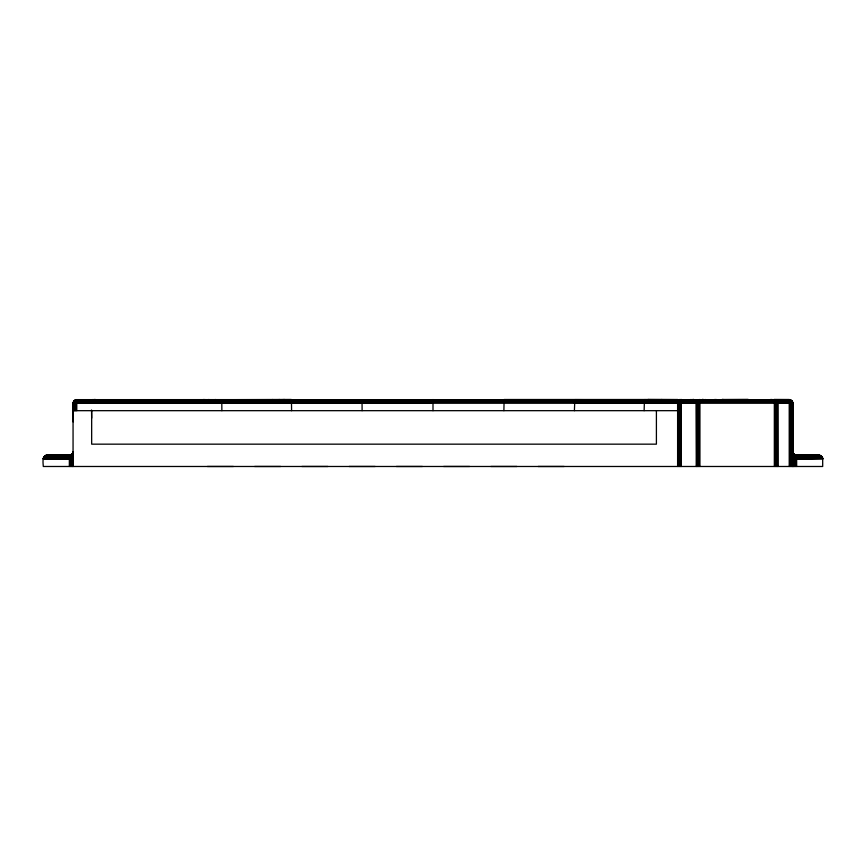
<?xml version="1.0" encoding="UTF-8"?>
<svg xmlns="http://www.w3.org/2000/svg" width="866" height="866" viewBox="0 0 866 866"><rect width="100%" height="100%" fill="white"/><g stroke="black" fill="none" stroke-linecap="round" stroke-linejoin="round"><path stroke-width="1.3" d="M792.823 404.563L792.942 421.839L792.942 403.242L791.849 400.612L789.218 399.518L774.334 399.518L774.334 466.482M73.177 404.563L73.058 421.839L73.264 420.638M574.407 410.679L574.829 399.616L679.464 400.016L681.326 403.242L680.243 400.612L677.613 399.518L504.034 399.518M679.464 400.016L644.445 399.616L644.131 410.679M822.678 458.601L821.888 458.33L822.678 458.601L822.7 466.482L43.3 466.482C43.138 463.278 41.676 455.559 47.024 455.321L70.308 455.191L72.56 453.459L73.058 451.597M73.058 459.045L43.3 459.045L44.144 456.685L46.288 455.397L70.308 455.321L72.56 453.654L73.058 451.857M45.303 456.967C45.92 453.762 41.785 459.316 44.112 458.33L43.322 458.601M43.3 459.045L44.209 456.609L46.547 455.354L62.2 455.321L60.772 456.003M73.058 466.482L73.058 403.242L74.151 400.612L75.818 399.648L291.441 399.616L291.593 410.679M699.198 399.594L697.303 400.612L696.21 403.242L697.303 400.612L699.934 399.518L699.934 466.482M73.058 452.593L72.56 454.206L70.308 455.711L44.88 456.003L43.581 457.616M362.107 410.679L362.031 399.616M73.058 453.784L72.56 455.094L70.308 456.317L44.209 456.609L69.345 457.183L71.975 456.642L73.058 455.321M504.109 399.616L503.893 410.679M69.345 459.045L43.343 458.493L45.541 455.635L69.345 455.451L46.288 455.397C44.469 455.635 47.944 456.057 45.097 455.852L46.385 455.668C44.069 455.657 52.447 455.473 46.288 455.397L69.345 455.321L69.345 466.482M699.934 399.518L697.303 400.612L696.264 402.582L681.271 402.582L680.243 400.612M680.243 466.482L680.243 403.242L680.828 401.38L574.45 401.694L677.613 402.279L680.243 403.242L681.206 402.279L681.326 466.482M776.964 466.482L776.964 403.242L777.56 401.38L775.07 399.594L789.218 399.648L789.218 466.482M791.849 466.482L791.849 403.242L792.444 401.38L777.484 401.261L775.07 399.594M681.206 402.279L680.828 466.482M774.821 399.648L774.334 399.518C776.088 399.475 778.675 401.348 777.56 403.242L777.56 466.482M791.849 400.612L777.484 401.261L777.809 401.911L789.218 402.279L791.849 403.242L792.812 402.279L792.444 466.482M48.518 456.003L44.88 456.003L69.345 456.414M73.058 457.118L70.308 458.049L43.343 458.493M52.047 456.003L52.967 455.321M53.389 456.003L53.995 455.44M696.21 466.482L696.34 402.279L697.303 403.242L699.934 402.279L774.334 402.279L776.964 403.242L777.928 402.279L777.56 401.38L696.708 401.38L697.303 403.242L697.303 466.482M56.734 456.003L58.163 455.321M57.567 456.003L58.423 455.44M74.151 410.679L74.151 403.242L76.782 401.38L644.217 400.926L789.218 400.612L776.456 400.179L791.08 400.016M697.303 403.242L699.934 401.38M60.382 456.003L62.2 455.321M61.822 455.44L64.744 455.321L62.785 456.003L65.621 455.321L62.688 456.003L63.759 455.819L45.465 455.668M805.228 456.003L803.8 455.321L820.535 455.668L800.379 455.321L803.312 456.003L801.342 455.451L820.535 455.668L795.692 455.191L793.44 453.459L792.942 451.597M45.465 455.668L69.345 455.819L50.044 455.949M802.241 455.819L803.215 456.003L801.256 455.321L804.178 455.44M681.001 399.648L680.362 399.648M74.151 403.242L76.782 402.279L291.82 401.694L73.556 401.38L74.151 403.242L73.188 402.279L73.188 410.679M820.697 456.967L821.661 456.458L822.7 459.045L792.942 459.045M677.818 399.648L680.297 400.666M46.547 455.354L45.822 455.516L69.345 455.819M690.105 399.648L690.657 399.518M44.144 456.685L45.346 456.458M92.521 399.648L93.203 399.518M272.27 399.648L272.942 399.518M691.349 399.648L692.086 399.518M679.236 399.648L679.983 399.518M47.024 455.321L45.822 455.516L69.345 455.451M63.359 455.668L64.658 455.451L46.082 455.44M660.801 399.713L661.992 399.518M93.55 399.648L95.379 399.518M278.614 399.648L279.447 399.518M692.259 399.648L693.125 399.518M680.211 399.648L681.098 399.518M94.199 399.648L95.13 399.518M282.608 399.648L283.539 399.518M64.744 455.321L63.759 455.819M680.654 399.648L681.618 399.518M283.972 399.648L284.936 399.518M46.483 455.44L45.844 455.516L48.832 455.44M63.954 455.44L65.621 455.321M817.168 455.44C821.996 455.765 818.002 454.628 817.482 456.003M48.669 455.668L45.097 455.852L47.381 455.949M822.57 458.06L820.903 455.852L817.32 455.668L820.903 455.852L822.7 459.045M818.619 455.949L820.903 455.852L821.444 456.252L820.654 456.458L822.213 457.205M791.849 403.242L789.218 401.38L777.809 401.911L777.993 402.582L789.218 402.279L791.08 403.242L791.08 466.482M796.655 459.045L822.646 458.385L821.866 456.967M792.942 453.784L793.44 455.094L795.692 456.317L821.109 455.992L821.856 456.685M574.45 401.694L677.613 401.38L680.243 403.242M789.218 399.648L775.817 399.821L789.218 400.016M792.942 452.593L793.44 454.206L795.692 455.711L820.178 455.516L822.419 457.616M796.655 458.082L822.451 457.713L822.646 458.385L795.692 458.049L792.942 457.118M74.92 400.016L677.613 400.016L76.782 400.612L221.783 400.926L221.869 410.679M644.217 400.926L677.613 401.38L221.837 401.694L76.782 401.38L291.755 400.926L74.151 400.612M74.92 410.679L74.92 403.242L76.782 402.279L677.613 402.279L679.464 403.242L679.464 466.482M814.679 455.949L796.655 455.819L821.12 456.003L818.976 455.321L795.692 455.321L793.44 453.654L792.942 451.857M221.815 401.38L291.755 400.926M644.152 402.008L574.418 402.506L677.613 403.242M644.131 402.506L677.613 402.279L678.576 403.242L678.576 466.482M801.342 455.451L802.154 455.44L801.256 455.321M75.818 410.679L75.818 403.242L76.782 402.279L291.82 401.694M677.613 400.016L574.602 400.406L677.613 400.612M574.407 403.242L677.613 402.279L644.163 401.813M822.126 457.064L821.672 456.469L796.655 457.183L822.451 457.713L822.126 457.064L795.692 457.118L792.942 455.321M221.555 399.616L221.761 400.666L291.68 400.406L76.782 400.016L291.322 399.518M668.909 399.659L674.203 399.648L647.844 399.518L649.045 399.713M644.185 401.38L574.526 400.926L644.239 400.666M43.744 457.27L69.345 457.183L43.473 457.93L69.345 458.082M221.685 400.092L291.571 399.919L76.782 399.648L76.782 410.679M721.941 399.648L748.289 399.518L721.941 399.518L724.561 399.659M76.782 403.242L291.593 403.242L76.782 402.279L221.869 402.896M796.655 455.819L821.109 455.992L796.655 455.451L820.903 455.852L817.32 455.668M75.818 399.648L790.182 399.648M679.096 399.821L698.451 399.821M698.072 400.016L776.196 400.016M679.734 400.179L697.801 400.179M680.763 401.261L696.784 401.261M681.087 401.911L696.459 401.911M73.058 403.242L792.942 403.242L792.942 466.482M73.058 410.679L681.326 410.679M91.666 418.116L91.536 409.997M820.654 456.458L821.661 456.458L796.655 456.414M207.364 466.482L233.409 466.482M254.615 466.482L280.649 466.482M301.855 466.482L327.9 466.482M349.106 466.482L375.151 466.482M396.357 466.482L422.402 466.482M443.598 466.482L469.643 466.482M490.849 466.482L516.894 466.482M538.1 466.482L564.145 466.482M574.526 400.926L677.613 401.38M644.315 400.092L574.71 399.919L677.613 399.648L677.613 466.482M76.782 400.016L221.728 400.406M76.782 401.38L221.837 401.813M819.712 455.397L796.655 455.321L796.655 466.482M796.655 455.451L820.178 455.516L819.452 455.354M221.848 402.008L362.107 403.242M818.976 455.321L820.178 455.516L819.517 455.44M362.237 402.506L433 403.242M778.058 466.482L777.928 402.279L789.218 403.242M800.379 455.321L802.641 455.668M770.621 399.518L772.45 399.648M714.526 399.518L715.771 399.648M203.088 399.518L204.051 399.648M770.87 399.518L771.801 399.648M204.484 399.518L205.415 399.648M702.662 399.518L704.448 399.648M715.045 399.518L715.933 399.648M803.8 455.321L805.618 456.003M208.565 399.518L209.399 399.648M716.16 399.518L716.907 399.648M772.797 399.518L773.479 399.648M215.071 399.518L215.753 399.648M807.837 455.321L809.266 456.003M705.227 399.518L705.812 399.648M813.033 455.321L813.953 456.003M807.577 455.44L808.433 456.003M774.334 401.38L776.964 403.242M812.005 455.44L812.611 456.003M789.218 402.279L790.182 403.242L790.182 466.482M696.34 402.279L696.708 466.482M73.188 402.279L73.556 410.679M822.527 457.93L822.657 458.493M792.736 420.638L792.942 421.839M777.928 402.279L778.058 403.242L777.993 402.582M792.823 407.063L792.866 421.103M795.692 455.191L795.692 466.482M794.793 454.823L794.793 466.482M794.025 454.228L794.025 466.482M793.44 453.459L793.44 466.482M793.061 452.561L793.061 466.482M792.812 402.279L792.812 466.482M776.196 466.482L776.196 403.242L774.334 402.279L775.297 403.242L775.297 466.482M698.97 466.482L698.97 403.242L699.934 402.279L698.072 403.242L698.072 466.482M656.406 410.679L656.406 444.161L91.666 444.161L91.666 410.679M433 399.518L433 410.679M72.939 452.561L72.939 466.482M72.56 453.459L72.56 466.482M71.975 454.228L71.975 466.482M71.207 454.823L71.207 466.482M70.308 455.191L70.308 466.482M693.709 399.518L692.757 399.648L693.796 399.518M703.311 399.648L702.337 399.518L703.311 399.648"/></g></svg>
